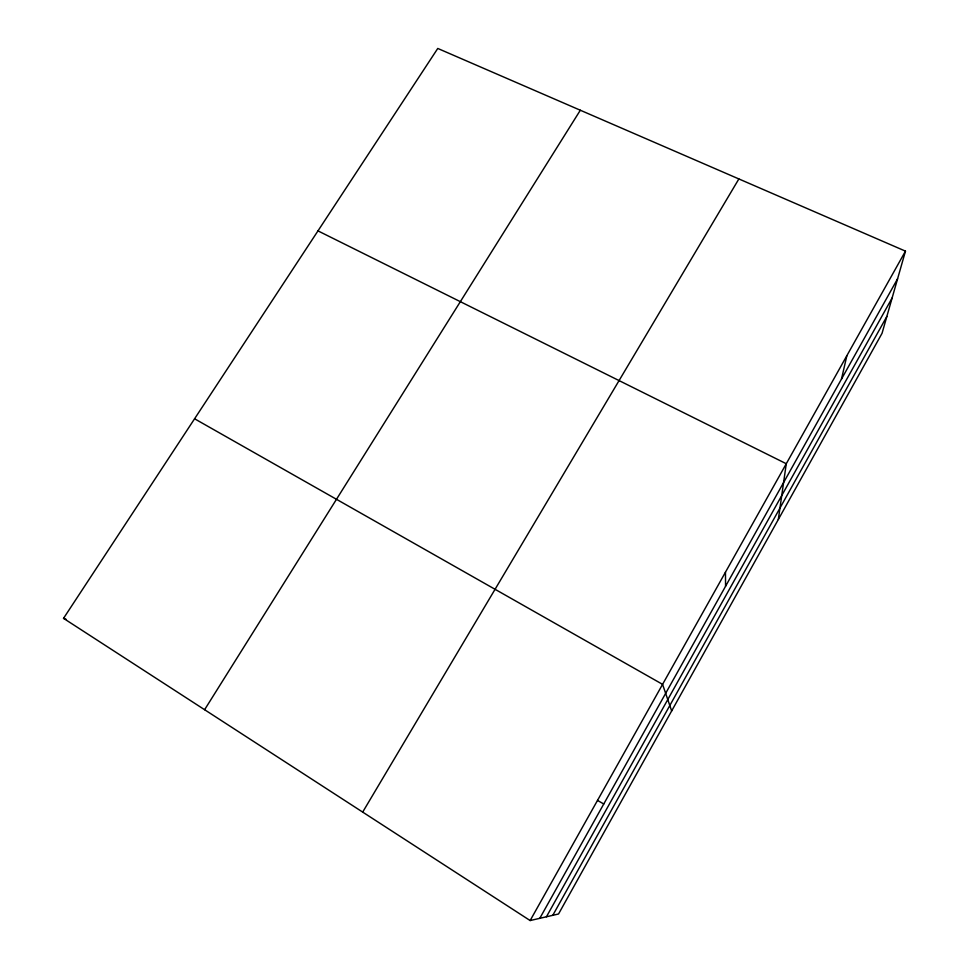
<?xml version="1.0" encoding="UTF-8"?>
<svg xmlns="http://www.w3.org/2000/svg" width="969" height="969" viewBox="0 0 969 969"><rect width="100%" height="100%" fill="white"/><g stroke="black" fill="none" stroke-linecap="round" stroke-linejoin="round"><path stroke-width="1.45" d="M778.325 519.493L786.271 463.727L317.977 230.876M841.492 379.061L846.87 355.659M905.47 251.141L882.044 333.312L558.544 913.985L530.14 920.55L63.53 618.343L437.77 48.45L905.47 251.141L530.14 920.55M546.431 916.783L892.122 297.967M552.79 915.317L886.841 316.463M539.794 918.321L897.573 278.818M362.685 812.095L738.875 178.938M204.604 709.708L580.334 110.224M63.53 618.343L66.267 619.397M194.587 418.778L662.578 684.356L671.662 710.955M597.51 800.406L603.76 803.979M725.466 572.194L725.563 586.281"/></g></svg>
